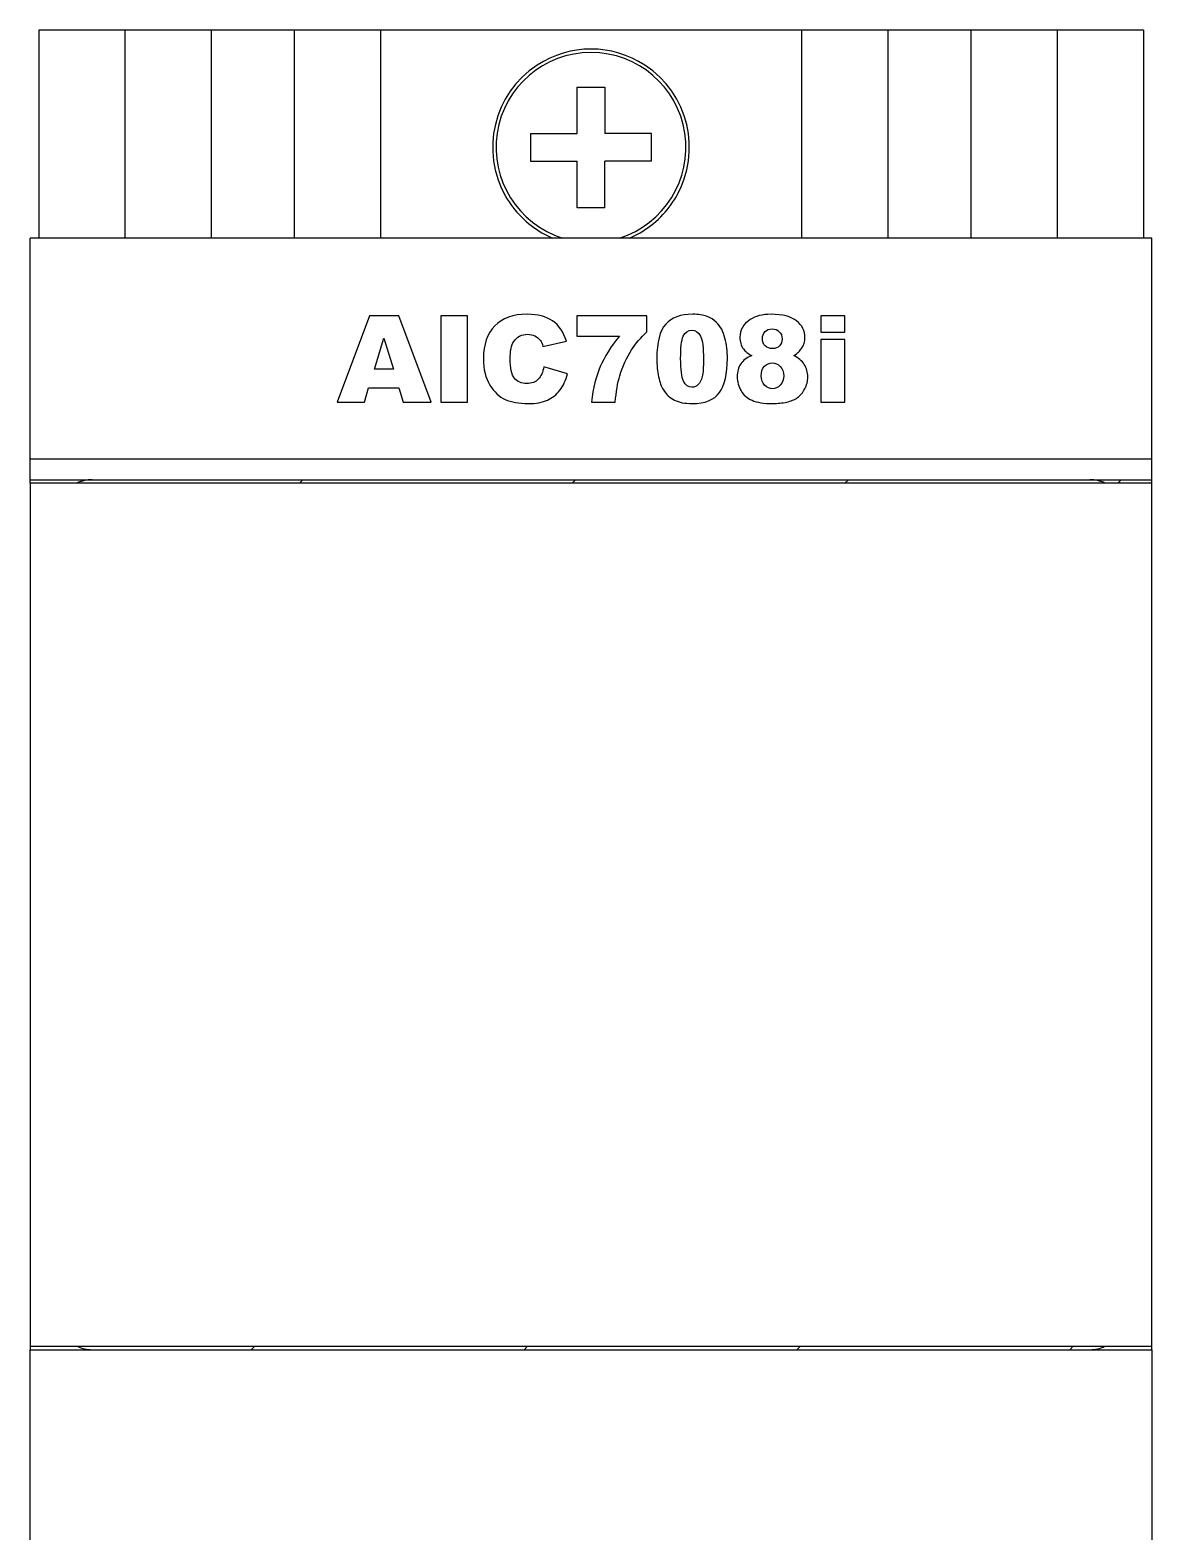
# Model space of a CAD drawing. Header units: millimetres. Extents: x 108 to 140, y 34 to 164.
# Drawn here: x 107.98 to 140.48, y 120.68 to 164.19 of the extents above; entities that cross this region are included whole.
import ezdxf

# ---------------------------------------------------------------- set-up
doc = ezdxf.new("R2010")
doc.units = ezdxf.units.MM
doc.header["$LTSCALE"] = 16.335
doc.layers.get('0').update_dxf_attribs({"linetype": 'CONTINUOUS'})

msp = doc.modelspace()

# ---------------------------------------------------------------- linework, layer by layer
at = {"linetype": 'Continuous'}
for p, q in [((108.226, 164.189), (108.226, 158.163)), ((110.726, 164.189), (108.226, 164.189)), ((110.726, 164.189), (110.726, 158.163)), ((113.226, 164.189), (110.726, 164.189)), ((113.226, 164.189), (113.226, 158.163)), ((115.626, 164.189), (113.226, 164.189)), ((115.626, 164.189), (115.626, 158.163)), ((118.126, 164.189), (115.626, 164.189)), ((118.126, 164.189), (118.126, 158.163)), ((130.326, 164.189), (118.126, 164.189)), ((130.326, 164.189), (130.326, 158.163)), ((132.826, 164.189), (130.326, 164.189)), ((132.826, 164.189), (132.826, 158.163)), ((135.226, 164.189), (132.826, 164.189)), ((135.226, 164.189), (135.226, 158.163)), ((137.726, 164.189), (135.226, 164.189)), ((137.726, 164.189), (137.726, 158.163)), ((140.226, 164.189), (137.726, 164.189)), ((140.226, 164.189), (140.226, 158.163)), ((123.826, 161.188), (123.826, 162.538)), ((123.826, 162.538), (124.626, 162.538)), ((124.626, 162.538), (124.626, 161.188)), ((122.476, 161.188), (122.476, 160.388)), ((122.476, 161.188), (123.826, 161.188)), ((125.976, 161.188), (124.626, 161.188)), ((125.976, 160.388), (125.976, 161.188)), ((122.476, 160.388), (123.826, 160.388)), ((123.826, 159.038), (123.826, 160.388)), ((124.626, 159.038), (124.626, 160.388)), ((125.976, 160.388), (124.626, 160.388)), ((124.626, 159.038), (123.826, 159.038)), ((107.976, 151.063), (107.976, 158.163)), ((140.476, 158.163), (107.976, 158.163)), ((140.476, 151.063), (140.476, 158.163)), ((117.813, 155.913), (116.873, 153.413)), ((118.655, 155.913), (117.813, 155.913)), ((119.595, 153.413), (118.655, 155.913)), ((119.871, 155.913), (119.871, 153.413)), ((120.645, 155.913), (119.871, 155.913)), ((120.645, 153.413), (120.645, 155.913)), ((123.815, 155.913), (123.815, 155.326)), ((125.843, 155.913), (123.815, 155.913)), ((125.843, 155.444), (125.843, 155.913)), ((130.884, 155.913), (130.884, 155.441)), ((131.578, 155.913), (130.884, 155.913)), ((131.578, 155.441), (131.578, 155.913)), ((123.815, 155.326), (125.05, 155.326)), ((130.884, 155.441), (131.578, 155.441)), ((117.951, 154.366), (118.224, 155.265)), ((118.224, 155.265), (118.5, 154.366)), ((122.835, 155.026), (123.517, 155.178)), ((130.884, 155.224), (130.884, 153.413)), ((131.578, 155.224), (130.884, 155.224)), ((131.578, 153.413), (131.578, 155.224)), ((118.5, 154.366), (117.951, 154.366)), ((123.541, 154.232), (122.864, 154.436)), ((117.661, 153.413), (117.782, 153.826)), ((117.782, 153.826), (118.66, 153.826)), ((118.66, 153.826), (118.785, 153.413)), ((116.873, 153.413), (117.661, 153.413)), ((118.785, 153.413), (119.595, 153.413)), ((119.871, 153.413), (120.645, 153.413)), ((124.237, 153.413), (124.929, 153.413)), ((130.884, 153.413), (131.578, 153.413)), ((140.476, 151.763), (107.976, 151.763)), ((107.976, 151.163), (140.476, 151.163)), ((107.976, 151.063), (107.976, 126.063)), ((140.476, 151.063), (107.976, 151.063)), ((115.778, 151.064), (115.878, 151.164)), ((123.681, 151.064), (123.781, 151.164)), ((131.583, 151.064), (131.683, 151.164)), ((139.486, 151.064), (139.586, 151.164)), ((140.476, 126.063), (140.476, 151.063)), ((107.976, 126.063), (107.976, 125.964)), ((107.976, 126.063), (140.476, 126.063)), ((107.976, 40.163), (107.976, 125.963)), ((107.976, 125.963), (140.476, 125.963)), ((114.386, 125.964), (114.486, 126.063)), ((122.289, 125.964), (122.388, 126.063)), ((130.191, 125.964), (130.291, 126.063)), ((138.094, 125.964), (138.193, 126.063)), ((140.476, 125.964), (140.476, 126.063)), ((140.476, 125.963), (140.476, 40.163))]:
    msp.add_line(p, q, dxfattribs=at)
for centre, radius, start, end in [((124.226, 160.788), 2.85, 56.7906, 123.2095), ((124.226, 160.788), 2.85, 123.2054, 209.7721), ((124.226, 160.788), 2.75, 287.4012, 252.5988), ((124.226, 160.788), 2.85, 330.2279, 56.7946), ((124.226, 160.787), 2.85, 209.7785, 240.0729), ((124.226, 160.787), 2.85, 299.9272, 330.2216), ((124.226, 160.787), 2.85, 240.0736, 247.0372), ((124.226, 160.787), 2.85, 292.9628, 299.9264), ((129.497, 155.283), 1.912, 270.0061, 282.0044), ((109.776, 150.164), 1, 90, 115.6867), ((138.676, 150.164), 1, 64.3133, 90), ((109.776, 126.964), 1, 244.3726, 270), ((138.676, 126.964), 1, 270, 295.6274)]:
    msp.add_arc(centre, radius, start, end, dxfattribs=at)
for points in [[(122.373, 155.956), (121.97, 155.956), (121.658, 155.843), (121.438, 155.621)], [(123.114, 155.764), (122.934, 155.891), (122.687, 155.956), (122.373, 155.956)], [(123.517, 155.178), (123.428, 155.441), (123.295, 155.637), (123.114, 155.764)], [(127.172, 155.956), (126.82, 155.956), (126.559, 155.86), (126.389, 155.67)], [(127.586, 155.892), (127.477, 155.933), (127.339, 155.956), (127.172, 155.956)], [(127.85, 155.731), (127.782, 155.797), (127.693, 155.852), (127.586, 155.892)], [(128.834, 155.802), (128.636, 155.669), (128.539, 155.497), (128.539, 155.289)], [(129.443, 155.956), (129.191, 155.956), (128.988, 155.904), (128.834, 155.802)], [(130.183, 155.764), (130.023, 155.891), (129.777, 155.956), (129.443, 155.956)], [(130.424, 155.284), (130.424, 155.476), (130.343, 155.637), (130.183, 155.764)], [(121.438, 155.621), (121.218, 155.4), (121.109, 155.083), (121.109, 154.668)], [(121.988, 155.167), (122.081, 155.306), (122.216, 155.378), (122.391, 155.378)], [(122.391, 155.378), (122.468, 155.378), (122.538, 155.36), (122.601, 155.329)], [(122.601, 155.329), (122.663, 155.297), (122.715, 155.251), (122.759, 155.193)], [(125.05, 155.326), (124.796, 155.011), (124.61, 154.716), (124.493, 154.44)], [(125.402, 154.927), (125.519, 155.112), (125.666, 155.284), (125.843, 155.444)], [(126.389, 155.67), (126.218, 155.48), (126.133, 155.147), (126.133, 154.673)], [(126.822, 154.672), (126.822, 154.985), (126.847, 155.202), (126.899, 155.318)], [(126.899, 155.318), (126.95, 155.434), (127.032, 155.494), (127.148, 155.494)], [(127.148, 155.494), (127.26, 155.494), (127.344, 155.436), (127.4, 155.321)], [(127.4, 155.321), (127.456, 155.207), (127.485, 154.984), (127.485, 154.653)], [(128.011, 155.521), (127.971, 155.594), (127.918, 155.664), (127.85, 155.731)], [(128.106, 155.265), (128.082, 155.362), (128.05, 155.447), (128.011, 155.521)], [(129.192, 155.248), (129.192, 155.332), (129.218, 155.4), (129.271, 155.453)], [(129.271, 155.453), (129.324, 155.505), (129.392, 155.533), (129.477, 155.533)], [(129.477, 155.533), (129.559, 155.533), (129.627, 155.505), (129.681, 155.45)], [(129.681, 155.45), (129.735, 155.396), (129.762, 155.326), (129.762, 155.241)], [(121.883, 154.673), (121.883, 154.897), (121.917, 155.06), (121.988, 155.167)], [(122.759, 155.193), (122.785, 155.158), (122.811, 155.101), (122.835, 155.026)], [(125.061, 154.176), (125.144, 154.452), (125.258, 154.702), (125.402, 154.927)], [(128.176, 154.682), (128.176, 154.883), (128.152, 155.077), (128.106, 155.265)], [(128.539, 155.289), (128.539, 155.161), (128.573, 155.048), (128.641, 154.951)], [(128.641, 154.951), (128.691, 154.88), (128.771, 154.815), (128.88, 154.757)], [(129.272, 155.038), (129.218, 155.091), (129.192, 155.161), (129.192, 155.248)], [(129.489, 154.96), (129.399, 154.96), (129.327, 154.985), (129.272, 155.038)], [(129.686, 155.038), (129.634, 154.985), (129.567, 154.96), (129.489, 154.96)], [(129.762, 155.241), (129.762, 155.158), (129.736, 155.089), (129.686, 155.038)], [(130.103, 154.757), (130.205, 154.825), (130.28, 154.895), (130.328, 154.968)], [(130.328, 154.968), (130.391, 155.065), (130.424, 155.171), (130.424, 155.284)], [(121.109, 154.668), (121.109, 154.358), (121.17, 154.104), (121.296, 153.904)], [(122.009, 154.103), (121.924, 154.206), (121.883, 154.397), (121.883, 154.673)], [(126.133, 154.673), (126.133, 154.479), (126.148, 154.303), (126.182, 154.143)], [(126.905, 154.018), (126.849, 154.134), (126.822, 154.353), (126.822, 154.672)], [(127.485, 154.653), (127.485, 154.426), (127.472, 154.259), (127.448, 154.153)], [(127.946, 153.686), (128.099, 153.896), (128.176, 154.228), (128.176, 154.682)], [(128.565, 154.52), (128.497, 154.417), (128.462, 154.295), (128.462, 154.148)], [(128.88, 154.757), (128.737, 154.701), (128.633, 154.622), (128.565, 154.52)], [(129.155, 154.172), (129.155, 154.288), (129.185, 154.38), (129.25, 154.448)], [(129.25, 154.448), (129.315, 154.516), (129.39, 154.55), (129.477, 154.55)], [(129.477, 154.55), (129.564, 154.55), (129.641, 154.515), (129.707, 154.444)], [(129.707, 154.444), (129.774, 154.373), (129.808, 154.283), (129.808, 154.174)], [(130.404, 154.499), (130.338, 154.605), (130.238, 154.692), (130.103, 154.757)], [(130.505, 154.145), (130.505, 154.274), (130.471, 154.392), (130.404, 154.499)], [(122.364, 153.95), (122.211, 153.95), (122.093, 154.001), (122.009, 154.103)], [(122.699, 154.074), (122.623, 153.991), (122.511, 153.95), (122.364, 153.95)], [(122.864, 154.436), (122.83, 154.278), (122.773, 154.157), (122.699, 154.074)], [(123.326, 153.756), (123.423, 153.882), (123.495, 154.041), (123.541, 154.232)], [(124.493, 154.44), (124.376, 154.163), (124.291, 153.821), (124.237, 153.413)], [(124.929, 153.413), (124.951, 153.706), (124.996, 153.96), (125.061, 154.176)], [(126.182, 154.143), (126.217, 153.983), (126.263, 153.858), (126.323, 153.765)], [(127.151, 153.844), (127.044, 153.844), (126.962, 153.902), (126.905, 154.018)], [(127.448, 154.153), (127.424, 154.046), (127.385, 153.967), (127.334, 153.918)], [(128.462, 154.148), (128.462, 153.998), (128.498, 153.862), (128.571, 153.74)], [(129.255, 153.9), (129.187, 153.971), (129.155, 154.061), (129.155, 154.172)], [(129.808, 154.174), (129.808, 154.064), (129.774, 153.974), (129.709, 153.903)], [(130.418, 153.793), (130.476, 153.902), (130.505, 154.018), (130.505, 154.145)], [(121.296, 153.904), (121.421, 153.706), (121.57, 153.566), (121.742, 153.489)], [(122.961, 153.468), (123.106, 153.532), (123.227, 153.628), (123.326, 153.756)], [(126.323, 153.765), (126.406, 153.636), (126.513, 153.538), (126.643, 153.471)], [(127.334, 153.918), (127.282, 153.868), (127.221, 153.844), (127.151, 153.844)], [(127.153, 153.37), (127.528, 153.37), (127.792, 153.474), (127.946, 153.686)], [(128.571, 153.74), (128.643, 153.618), (128.751, 153.526), (128.89, 153.464)], [(129.486, 153.797), (129.399, 153.797), (129.322, 153.831), (129.255, 153.9)], [(129.709, 153.903), (129.643, 153.831), (129.567, 153.797), (129.486, 153.797)], [(130.207, 153.542), (130.291, 153.601), (130.36, 153.684), (130.418, 153.793)], [(121.742, 153.489), (121.914, 153.411), (122.136, 153.37), (122.409, 153.37)], [(122.409, 153.37), (122.632, 153.37), (122.816, 153.403), (122.961, 153.468)], [(126.643, 153.471), (126.772, 153.404), (126.941, 153.37), (127.153, 153.37)], [(128.89, 153.464), (129.03, 153.403), (129.232, 153.37), (129.498, 153.37)], [(129.895, 153.412), (130.019, 153.439), (130.123, 153.483), (130.207, 153.542)]]:
    msp.add_open_spline(points, degree=3, dxfattribs=at)

doc.saveas('drawing.dxf')
